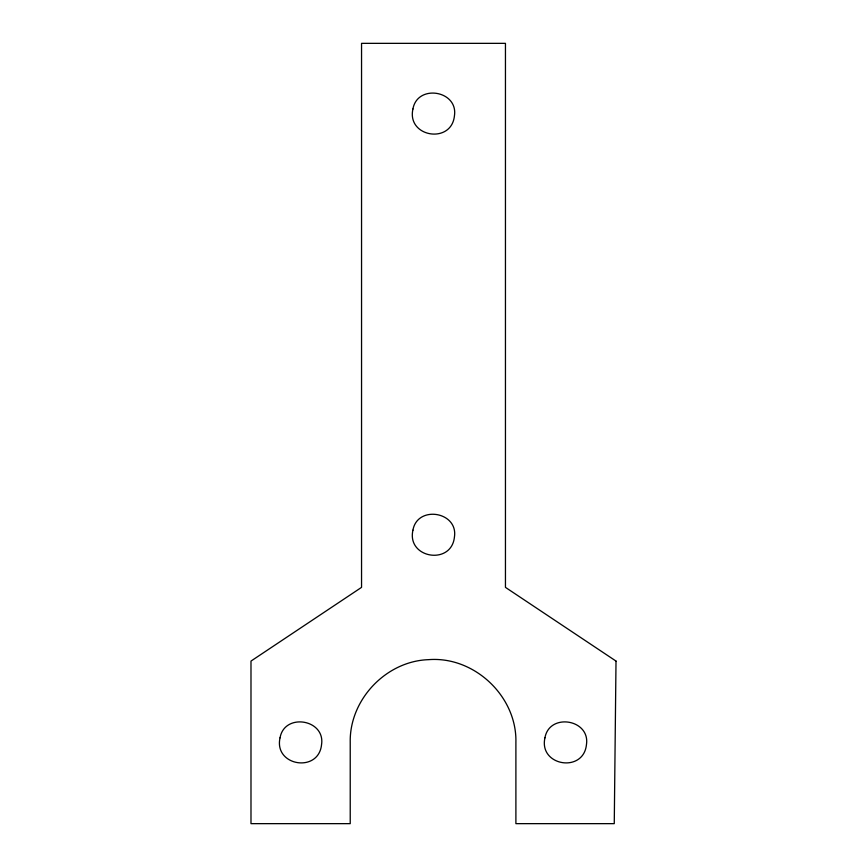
<?xml version="1.0" encoding="UTF-8"?>
<svg xmlns="http://www.w3.org/2000/svg" width="867" height="867" viewBox="0 0 867 867"><rect width="100%" height="100%" fill="white"/><g stroke="black" fill="none" stroke-linecap="round" stroke-linejoin="round"><path stroke-width="1.3" d="M616.014 661.077L614.259 823.65L515.898 823.65L515.898 742.358C517.025 696.439 474.368 656.037 428.58 659.657C385.956 661.087 349.358 699.723 350.225 742.358L350.225 823.65L250.986 823.65L250.986 661.077L361.55 587.371L361.55 43.35L505.45 43.35L505.45 587.371L616.014 661.077M280.041 737.839C273.625 765.994 318.633 773.375 321.549 744.645C325.472 719.263 284.43 712.533 280.041 737.839M412.93 109.014C406.525 137.181 451.523 144.561 454.438 115.82C458.361 90.439 417.32 83.72 412.93 109.014M412.93 530.192C406.525 558.359 451.523 565.728 454.438 536.998C458.361 511.617 417.32 504.897 412.93 530.192M544.942 737.839C538.537 765.994 583.534 773.375 586.45 744.645C590.373 719.263 549.331 712.533 544.942 737.839"/></g></svg>
